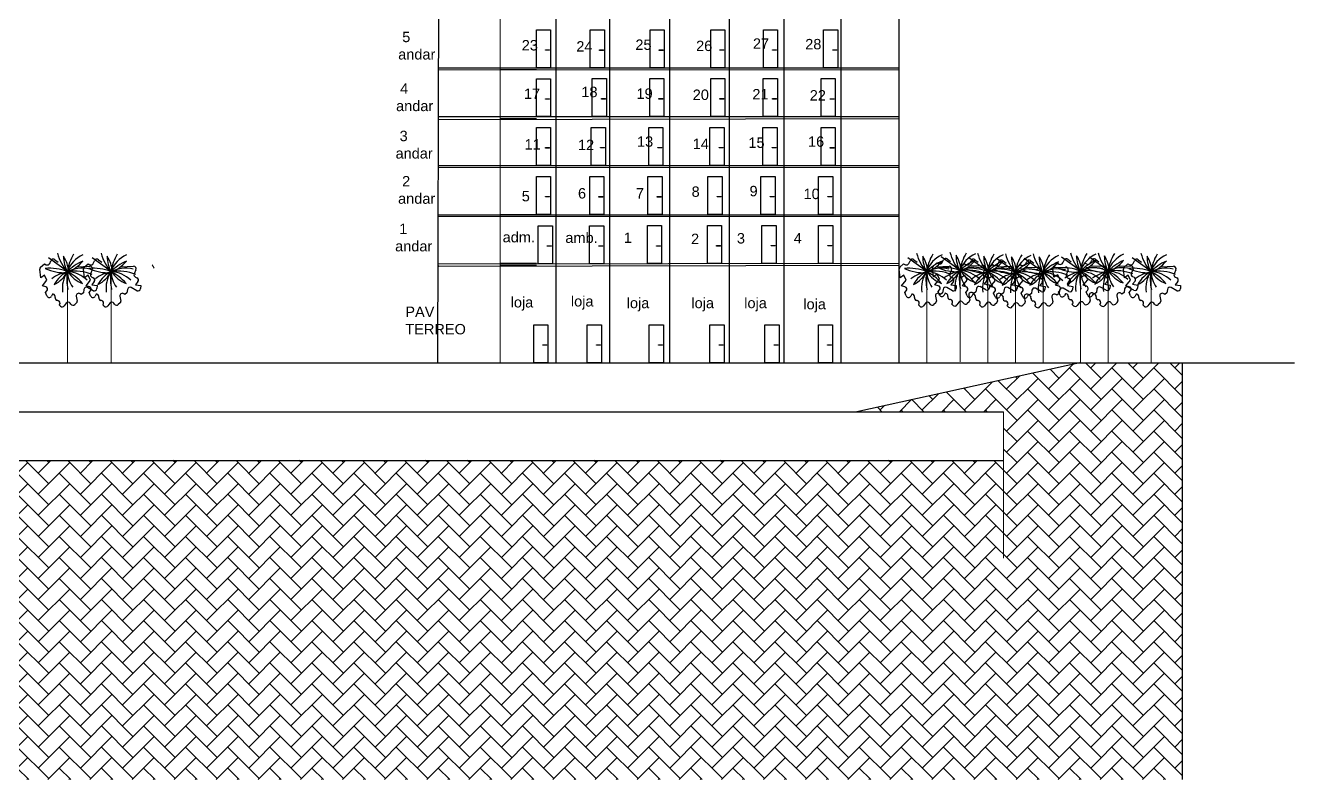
# Model space of a CAD drawing. Header units: metres. Extents: x 325024 to 7190115, y 7391967 to 10157759.
# Drawn here: x 327543.7 to 327858.2, y 7393196.6 to 7393383.4 of the extents above; entities that cross this region are included whole.
import ezdxf

# ---------------------------------------------------------------- set-up
doc = ezdxf.new("R2010")
doc.units = ezdxf.units.M
doc.layers.get('0').update_dxf_attribs({"lineweight": 18})
for name, color, linetype in [('greeb', 92, 'Continuous'), ('Piso externo', 254, 'Continuous'), ('TEXTO', 2, 'Continuous')]:
    doc.layers.add(name, color=color, linetype=linetype)
for name, color, linetype, lineweight in [('linagrossa', 7, 'Continuous', 25), ('madeira', 22, 'Continuous', 15), ('PISO', 254, 'Continuous', 9), ('VIDRO', 4, 'Continuous', 15)]:
    doc.layers.add(name, color=color, linetype=linetype, lineweight=lineweight)
doc.styles.get("Standard").update_dxf_attribs({"font": 'arial.ttf'})

# ---------------------------------------------------------------- blocks, each defined once
blk = doc.blocks.new('tree-pl-31')
at = {"color": 0, "linetype": 'ByBlock'}
for p, q in [((-1.118, 0.086), (-0.991, 0.248)), ((-0.991, 0.248), (-0.91, 0.222)), ((-0.025, 0.096), (-0.862, 0.508)), ((-0.783, 0.29), (-0.75, 0.409)), ((-0.607, 0.471), (-0.458, 0.392)), ((0.314, 0.334), (0.829, 0.44)), ((0.946, 0.317), (0.902, 0.145)), ((0.977, 0.023), (1.035, 0.01)), ((-1.042, -0.33), (-1.136, -0.004)), ((-0.905, -0.207), (-1.042, -0.33)), ((-0.926, -0.64), (-0.782, -0.388)), ((-0.782, -0.388), (-0.905, -0.207)), ((1.118, -0.503), (0.872, -0.418)), ((1.101, -0.136), (1.021, -0.279)), ((1.021, -0.279), (1.238, -0.279)), ((1.238, -0.279), (1.25, -0.398)), ((-0.787, -0.657), (-0.926, -0.64)), ((-0.761, -0.878), (-0.716, -0.812)), ((-0.679, -1.011), (-0.761, -0.878)), ((-0.472, -0.907), (-0.499, -0.99)), ((-0.446, -0.906), (-0.472, -0.907)), ((0.481, -0.835), (0.551, -1.015)), ((0.668, -0.734), (0.62, -0.71)), ((0.74, -0.655), (0.668, -0.734)), ((0.74, -0.513), (0.74, -0.655)), ((-0.214, -1.12), (-0.244, -1.12)), ((-0.14, -1.29), (-0.129, -1.269)), ((-0.077, -1.333), (-0.14, -1.29)), ((0.128, -1.175), (0.069, -1.294)), ((0.32, -1.182), (0.291, -1.15)), ((0.533, -1.094), (0.473, -1.174))]:
    blk.add_line(p, q, dxfattribs=at)
for centre, radius, start, end in [((1.134, 1.495), 1.837, 204.0126, 231.1522), ((-1.182, -0.151), 1.219, 11.3557, 42.1465), ((0.929, 0.831), 1.219, 187.747, 218.9832), ((1.485, -0.961), 1.837, 121.9513, 146.5847), ((-1.047, 1.569), 1.837, 303.455, 328.0885), ((1.163, -0.151), 1.219, 124.5644, 168.6443), ((1.805, 0.115), 1.837, 157.6127, 180.8133), ((-1.04, 0.024), 0.1, 141.8627, 196.0799), ((-0.44, -1.708), 1.837, 77.3342, 105.4358), ((-0.44, 1.834), 1.837, 254.5642, 282.6658), ((-0.88, 0.317), 0.1, 252.2434, 344.5493), ((-0.654, 0.383), 0.1, 62.1589, 164.5493), ((0.679, -1.616), 1.837, 111.5628, 134.1842), ((-1.181, 0.474), 1.219, 305.8088, 342.5666), ((0.68, -0.921), 1.219, 123.7318, 160.4895), ((1.083, -0.411), 1.219, 157.1271, 196.64), ((0.719, -0.892), 1.219, 84.3993, 129.2176), ((-0.565, -1.675), 1.837, 48.9632, 73.7627), ((1.163, 0.343), 1.219, 191.3557, 223.7531), ((1.805, 0.077), 1.837, 179.1867, 202.4381), ((0.558, -1.662), 1.837, 77.2147, 107.9912), ((0.114, -1.127), 1.219, 55.2433, 95.8223), ((0.895, 0.903), 1.219, 222.0761, 257.975), ((0.849, 0.342), 0.1, 345.7453, 101.5547), ((0.999, 0.121), 0.1, 165.7453, 257.3108), ((1.013, -0.088), 0.1, 330.9628, 77.3108), ((0.84, -0.513), 0.1, 71.0828, 180), ((1.151, -0.408), 0.1, 251.0828, 6.0047), ((-0.798, -0.756), 0.1, 325.8594, 83.2062), ((-0.594, -0.959), 0.1, 211.5165, 342.0079), ((-0.442, -1.006), 0.1, 356.1557, 92.2923), ((-0.242, -1.02), 0.1, 176.1557, 268.7537), ((0.574, -0.799), 0.1, 62.8336, 201.1591), ((0.453, -1.034), 0.1, 322.8351, 10.9464), ((-0.216, -1.22), 0.1, 330.5417, 88.7537), ((-0.021, -1.25), 0.1, 235.694, 333.9208), ((0.218, -1.219), 0.1, 43.0704, 153.9208), ((0.393, -1.113), 0.1, 223.0704, 322.8351)]:
    blk.add_arc(centre, radius, start, end, dxfattribs=at)

msp = doc.modelspace()

# ---------------------------------------------------------------- hatches: boundary and pattern name
at = {"layer": 'linagrossa'}
h = msp.add_hatch(dxfattribs=at)
h.set_pattern_fill('AR-HBONE', color=256, scale=0.036299)
h.set_pattern_definition([(45, (317991.9766, 7385313.545), (5e-16, 5.2155566), [11.0638663, -3.6879554]), (135, (317994.5844, 7385316.1528), (5e-16, 5.2155566), [11.0638663, -3.6879554])])
h.paths.add_polyline_path([(327830.439, 7393299.82), (327804.976, 7393299.82), (327749.687, 7393287.72), (327786.067, 7393287.72), (327786.067, 7393275.62), (327487.346, 7393275.62), (327487.346, 7393287.72), (327512.854, 7393287.72), (327456.707, 7393299.82), (327393.759, 7393299.82), (327393.759, 7393196.62), (327830.439, 7393196.62)])

# ---------------------------------------------------------------- linework, layer by layer
for p, q in [((327645.879, 7393299.82), (327646.368, 7393481.578)), ((327675.131, 7393481.583), (327675.131, 7393299.82)), ((327688.524, 7393299.82), (327688.494, 7393481.585)), ((327703.264, 7393481.587), (327703.264, 7393299.82)), ((327718.195, 7393299.82), (327718.165, 7393481.59)), ((327731.577, 7393481.592), (327731.577, 7393299.82)), ((327745.799, 7393299.82), (327745.799, 7393481.595)), ((327760.159, 7393299.82), (327760.159, 7393481.597)), ((327645.879, 7393299.82), (327646.368, 7393469.597)), ((327646.088, 7393372.367), (327760.159, 7393372.417)), ((327646.089, 7393372.836), (327760.159, 7393372.867)), ((327646.053, 7393360.081), (327760.159, 7393360.318)), ((327646.055, 7393360.805), (327760.159, 7393360.768)), ((327646.018, 7393348.237), (327760.159, 7393348.218)), ((327646.02, 7393348.671), (327760.159, 7393348.668)), ((327645.984, 7393336.124), (327760.159, 7393336.118)), ((327645.985, 7393336.498), (327760.159, 7393336.569)), ((327645.879, 7393324.297), (327760.159, 7393324.469)), ((327646.108, 7393323.787), (327760.159, 7393324.019)), ((327488.556, 7393299.82), (327760.159, 7393299.82)), ((327804.976, 7393299.82), (327749.687, 7393287.72)), ((327804.976, 7393299.82), (327858.18, 7393299.82)), ((327830.439, 7393196.62), (327830.439, 7393299.82)), ((327487.346, 7393287.72), (327786.067, 7393287.72)), ((327487.346, 7393275.62), (327786.067, 7393275.62))]:
    msp.add_line(p, q, dxfattribs=at)
for points in [[(327673.843, 7393372.867), (327670.334, 7393372.867), (327670.334, 7393382.271), (327673.843, 7393382.271)], [(327687.168, 7393372.846), (327683.659, 7393372.846), (327683.659, 7393382.25), (327687.168, 7393382.25)], [(327701.992, 7393372.85), (327698.483, 7393372.85), (327698.483, 7393382.254), (327701.992, 7393382.254)], [(327717.03, 7393372.854), (327713.521, 7393372.854), (327713.521, 7393382.258), (327717.03, 7393382.258)], [(327730.071, 7393372.858), (327726.562, 7393372.858), (327726.562, 7393382.262), (327730.071, 7393382.262)], [(327744.991, 7393372.862), (327741.482, 7393372.862), (327741.482, 7393382.266), (327744.991, 7393382.266)], [(327672.602, 7393377.312), (327673.596, 7393377.312), (327673.596, 7393377.205), (327672.602, 7393377.205)], [(327685.928, 7393377.29), (327686.922, 7393377.29), (327686.922, 7393377.184), (327685.928, 7393377.184)], [(327700.751, 7393377.294), (327701.745, 7393377.294), (327701.745, 7393377.188), (327700.751, 7393377.188)], [(327715.789, 7393377.299), (327716.783, 7393377.299), (327716.783, 7393377.192), (327715.789, 7393377.192)], [(327728.83, 7393377.302), (327729.824, 7393377.302), (327729.824, 7393377.196), (327728.83, 7393377.196)], [(327743.75, 7393377.306), (327744.745, 7393377.306), (327744.745, 7393377.2), (327743.75, 7393377.2)], [(327673.843, 7393360.768), (327670.334, 7393360.768), (327670.334, 7393370.171), (327673.843, 7393370.171)], [(327687.646, 7393360.792), (327684.137, 7393360.792), (327684.137, 7393370.196), (327687.646, 7393370.196)], [(327701.895, 7393360.788), (327698.386, 7393360.788), (327698.386, 7393370.191), (327701.895, 7393370.191)], [(327717.038, 7393360.783), (327713.529, 7393360.783), (327713.529, 7393370.187), (327717.038, 7393370.187)], [(327730.038, 7393360.779), (327726.529, 7393360.779), (327726.529, 7393370.182), (327730.038, 7393370.182)], [(327744.365, 7393360.774), (327740.856, 7393360.774), (327740.856, 7393370.178), (327744.365, 7393370.178)], [(327672.602, 7393365.212), (327673.596, 7393365.212), (327673.596, 7393365.105), (327672.602, 7393365.105)], [(327686.405, 7393365.237), (327687.399, 7393365.237), (327687.399, 7393365.13), (327686.405, 7393365.13)], [(327700.654, 7393365.232), (327701.648, 7393365.232), (327701.648, 7393365.126), (327700.654, 7393365.126)], [(327715.797, 7393365.227), (327716.791, 7393365.227), (327716.791, 7393365.121), (327715.797, 7393365.121)], [(327728.798, 7393365.223), (327729.792, 7393365.223), (327729.792, 7393365.116), (327728.798, 7393365.116)], [(327743.124, 7393365.218), (327744.118, 7393365.218), (327744.118, 7393365.112), (327743.124, 7393365.112)], [(327673.843, 7393348.668), (327670.334, 7393348.668), (327670.334, 7393358.072), (327673.843, 7393358.072)], [(327687.418, 7393348.67), (327683.909, 7393348.67), (327683.909, 7393358.073), (327687.418, 7393358.073)], [(327701.677, 7393348.669), (327698.168, 7393348.669), (327698.168, 7393358.073), (327701.677, 7393358.073)], [(327716.818, 7393348.669), (327713.309, 7393348.669), (327713.309, 7393358.073), (327716.818, 7393358.073)], [(327729.965, 7393348.669), (327726.456, 7393348.669), (327726.456, 7393358.073), (327729.965, 7393358.073)], [(327744.361, 7393348.669), (327740.852, 7393348.669), (327740.852, 7393358.072), (327744.361, 7393358.072)], [(327672.602, 7393353.112), (327673.596, 7393353.112), (327673.596, 7393353.006), (327672.602, 7393353.006)], [(327686.177, 7393353.114), (327687.171, 7393353.114), (327687.171, 7393353.008), (327686.177, 7393353.008)], [(327700.436, 7393353.114), (327701.43, 7393353.114), (327701.43, 7393353.007), (327700.436, 7393353.007)], [(327715.577, 7393353.113), (327716.571, 7393353.113), (327716.571, 7393353.007), (327715.577, 7393353.007)], [(327728.724, 7393353.113), (327729.718, 7393353.113), (327729.718, 7393353.007), (327728.724, 7393353.007)], [(327743.12, 7393353.113), (327744.114, 7393353.113), (327744.114, 7393353.006), (327743.12, 7393353.006)], [(327673.843, 7393336.569), (327670.334, 7393336.569), (327670.334, 7393345.972), (327673.843, 7393345.972)], [(327687.023, 7393336.521), (327683.514, 7393336.521), (327683.514, 7393345.925), (327687.023, 7393345.925)], [(327701.433, 7393336.53), (327697.924, 7393336.53), (327697.924, 7393345.934), (327701.433, 7393345.934)], [(327716.321, 7393336.539), (327712.812, 7393336.539), (327712.812, 7393345.943), (327716.321, 7393345.943)], [(327729.453, 7393336.547), (327725.944, 7393336.547), (327725.944, 7393345.951), (327729.453, 7393345.951)], [(327743.739, 7393336.556), (327740.23, 7393336.556), (327740.23, 7393345.96), (327743.739, 7393345.96)], [(327672.602, 7393341.013), (327673.596, 7393341.013), (327673.596, 7393340.906), (327672.602, 7393340.906)], [(327685.783, 7393340.965), (327686.777, 7393340.965), (327686.777, 7393340.859), (327685.783, 7393340.859)], [(327700.193, 7393340.974), (327701.187, 7393340.974), (327701.187, 7393340.868), (327700.193, 7393340.868)], [(327715.08, 7393340.983), (327716.074, 7393340.983), (327716.074, 7393340.877), (327715.08, 7393340.877)], [(327728.212, 7393340.992), (327729.206, 7393340.992), (327729.206, 7393340.885), (327728.212, 7393340.885)], [(327742.499, 7393341), (327743.493, 7393341), (327743.493, 7393340.894), (327742.499, 7393340.894)], [(327674.258, 7393324.34), (327670.749, 7393324.34), (327670.749, 7393333.743), (327674.258, 7393333.743)], [(327687.013, 7393324.354), (327683.504, 7393324.354), (327683.504, 7393333.757), (327687.013, 7393333.757)], [(327701.307, 7393324.375), (327697.798, 7393324.375), (327697.798, 7393333.779), (327701.307, 7393333.779)], [(327716.183, 7393324.398), (327712.674, 7393324.398), (327712.674, 7393333.801), (327716.183, 7393333.801)], [(327729.685, 7393324.418), (327726.176, 7393324.418), (327726.176, 7393333.822), (327729.685, 7393333.822)], [(327743.747, 7393324.439), (327740.238, 7393324.439), (327740.238, 7393333.843), (327743.747, 7393333.843)], [(327673.017, 7393328.784), (327674.011, 7393328.784), (327674.011, 7393328.678), (327673.017, 7393328.678)], [(327685.773, 7393328.798), (327686.767, 7393328.798), (327686.767, 7393328.691), (327685.773, 7393328.691)], [(327700.067, 7393328.819), (327701.061, 7393328.819), (327701.061, 7393328.713), (327700.067, 7393328.713)], [(327714.942, 7393328.842), (327715.936, 7393328.842), (327715.936, 7393328.735), (327714.942, 7393328.735)], [(327728.444, 7393328.862), (327729.439, 7393328.862), (327729.439, 7393328.756), (327728.444, 7393328.756)], [(327742.506, 7393328.883), (327743.5, 7393328.883), (327743.5, 7393328.777), (327742.506, 7393328.777)], [(327673.149, 7393299.82), (327669.64, 7393299.82), (327669.64, 7393309.223), (327673.149, 7393309.223)], [(327686.403, 7393299.82), (327682.894, 7393299.82), (327682.894, 7393309.223), (327686.403, 7393309.223)], [(327701.788, 7393299.82), (327698.279, 7393299.82), (327698.279, 7393309.223), (327701.788, 7393309.223)], [(327716.817, 7393299.82), (327713.308, 7393299.82), (327713.308, 7393309.223), (327716.817, 7393309.223)], [(327730.427, 7393299.82), (327726.918, 7393299.82), (327726.918, 7393309.223), (327730.427, 7393309.223)], [(327743.681, 7393299.82), (327740.172, 7393299.82), (327740.172, 7393309.223), (327743.681, 7393309.223)], [(327671.908, 7393304.264), (327672.902, 7393304.264), (327672.902, 7393304.157), (327671.908, 7393304.157)], [(327685.162, 7393304.264), (327686.157, 7393304.264), (327686.157, 7393304.157), (327685.162, 7393304.157)], [(327700.547, 7393304.264), (327701.541, 7393304.264), (327701.541, 7393304.157), (327700.547, 7393304.157)], [(327715.576, 7393304.264), (327716.571, 7393304.264), (327716.571, 7393304.157), (327715.576, 7393304.157)], [(327729.186, 7393304.264), (327730.18, 7393304.264), (327730.18, 7393304.157), (327729.186, 7393304.157)], [(327742.44, 7393304.264), (327743.434, 7393304.264), (327743.434, 7393304.157), (327742.44, 7393304.157)]]:
    msp.add_lwpolyline(points, close=True, dxfattribs=at)
at = {"layer": 'madeira'}
for p, q in [((327554.12, 7393322.156), (327554.12, 7393299.82)), ((327564.937, 7393322.156), (327564.937, 7393299.82)), ((327767.017, 7393322.156), (327767.017, 7393299.82)), ((327775.278, 7393322.389), (327775.278, 7393300.053)), ((327782.136, 7393322.156), (327782.136, 7393299.82)), ((327789.027, 7393321.979), (327789.027, 7393299.643)), ((327795.885, 7393321.979), (327795.885, 7393299.643)), ((327805.137, 7393322.286), (327805.137, 7393299.951)), ((327811.995, 7393322.286), (327811.995, 7393299.951)), ((327822.604, 7393322.156), (327822.604, 7393299.82))]:
    msp.add_line(p, q, dxfattribs=at)
at = {"layer": 'PISO'}
for p, q in [((327661.292, 7393299.82), (327661.292, 7393481.581)), ((327670.334, 7393372.867), (327661.292, 7393372.867)), ((327670.334, 7393372.417), (327661.292, 7393372.417)), ((327670.334, 7393360.768), (327661.292, 7393360.768)), ((327670.334, 7393360.318), (327661.292, 7393360.318)), ((327670.334, 7393348.668), (327661.292, 7393348.668)), ((327670.334, 7393348.218), (327661.292, 7393348.218)), ((327670.334, 7393336.569), (327661.292, 7393336.569)), ((327670.334, 7393336.118), (327661.292, 7393336.118)), ((327670.334, 7393324.469), (327661.292, 7393324.469)), ((327670.334, 7393324.019), (327661.292, 7393324.019)), ((327786.067, 7393251.421), (327786.067, 7393287.72))]:
    msp.add_line(p, q, dxfattribs=at)
at = {"layer": 'Piso externo'}
msp.add_line((327760.159, 7393299.82), (327804.976, 7393299.82), dxfattribs=at)
at = {"layer": 'VIDRO'}
for p, q in [((327575.066, 7393324.079), (327575.569, 7393323.259)), ((327645.948, 7393323.881), (327646.108, 7393323.787))]:
    msp.add_line(p, q, dxfattribs=at)

# ---------------------------------------------------------------- block references
at = {"layer": 'greeb', "xscale": 6.176816214400943, "yscale": 6.176816214400943, "zscale": 6.176816214400943, "rotation": 350.7121855219883}
for p in [(327554.19, 7393321.857), (327565.007, 7393321.857), (327767.087, 7393321.857), (327775.348, 7393322.091), (327782.206, 7393321.857), (327789.097, 7393321.681), (327795.955, 7393321.681), (327805.207, 7393321.988), (327812.065, 7393321.988), (327822.674, 7393321.857)]:
    msp.add_blockref('tree-pl-31', p, dxfattribs=at)

# ---------------------------------------------------------------- texts
at = {"layer": 'TEXTO'}
note = msp.add_mtext_dynamic_manual_height_columns(' 5 ', width=5.38403, gutter_width=0, heights=[0.246, 0], dxfattribs=dict(at, insert=(327630.681, 7393381.792), char_height=2.577, attachment_point=1))
for column, words in zip(note.columns.linked_columns, ['andar']):
    column.text = words
note = msp.add_mtext_dynamic_manual_height_columns(' ', width=2.57699, gutter_width=0, heights=[0.246, 0], dxfattribs=dict(at, insert=(327664.102, 7393379.731), char_height=2.577, attachment_point=1))
for column, words in zip(note.columns.linked_columns, ['23 ']):
    column.text = words
note = msp.add_mtext_dynamic_manual_height_columns(' ', width=2.57699, gutter_width=0, heights=[0.246, 0], dxfattribs=dict(at, insert=(327677.621, 7393379.452), char_height=2.577, attachment_point=1))
for column, words in zip(note.columns.linked_columns, ['24 ']):
    column.text = words
note = msp.add_mtext_dynamic_manual_height_columns(' ', width=2.57699, gutter_width=0, heights=[0.246, 0], dxfattribs=dict(at, insert=(327692.254, 7393379.87), char_height=2.577, attachment_point=1))
for column, words in zip(note.columns.linked_columns, ['25 ']):
    column.text = words
note = msp.add_mtext_dynamic_manual_height_columns(' ', width=2.57699, gutter_width=0, heights=[0.246, 0], dxfattribs=dict(at, insert=(327707.306, 7393379.591), char_height=2.577, attachment_point=1))
for column, words in zip(note.columns.linked_columns, ['26 ']):
    column.text = words
note = msp.add_mtext_dynamic_manual_height_columns(' ', width=2.57699, gutter_width=0, heights=[0.246, 0], dxfattribs=dict(at, insert=(327721.382, 7393380.148), char_height=2.577, attachment_point=1))
for column, words in zip(note.columns.linked_columns, ['27 ']):
    column.text = words
note = msp.add_mtext_dynamic_manual_height_columns(' ', width=2.57699, gutter_width=0, heights=[0.246, 0], dxfattribs=dict(at, insert=(327734.344, 7393380.009), char_height=2.577, attachment_point=1))
for column, words in zip(note.columns.linked_columns, ['28 ']):
    column.text = words
note = msp.add_mtext_dynamic_manual_height_columns(' 4 ', width=5.38403, gutter_width=0, heights=[0.246, 0], dxfattribs=dict(at, insert=(327630.159, 7393369.01), char_height=2.577, attachment_point=1))
for column, words in zip(note.columns.linked_columns, ['andar']):
    column.text = words
note = msp.add_mtext_dynamic_manual_height_columns(' ', width=2.57699, gutter_width=0, heights=[0.246, 0], dxfattribs=dict(at, insert=(327664.659, 7393367.729), char_height=2.577, attachment_point=1))
for column, words in zip(note.columns.linked_columns, ['17 ']):
    column.text = words
note = msp.add_mtext_dynamic_manual_height_columns(' ', width=2.57699, gutter_width=0, heights=[0.246, 0], dxfattribs=dict(at, insert=(327678.875, 7393368.173), char_height=2.577, attachment_point=1))
for column, words in zip(note.columns.linked_columns, ['18 ']):
    column.text = words
note = msp.add_mtext_dynamic_manual_height_columns(' ', width=2.57699, gutter_width=0, heights=[0.246, 0], dxfattribs=dict(at, insert=(327692.533, 7393367.756), char_height=2.577, attachment_point=1))
for column, words in zip(note.columns.linked_columns, ['19 ']):
    column.text = words
note = msp.add_mtext_dynamic_manual_height_columns(' ', width=2.57699, gutter_width=0, heights=[0.246, 0], dxfattribs=dict(at, insert=(327706.47, 7393367.477), char_height=2.577, attachment_point=1))
for column, words in zip(note.columns.linked_columns, ['20 ']):
    column.text = words
note = msp.add_mtext_dynamic_manual_height_columns(' ', width=2.57699, gutter_width=0, heights=[0.246, 0], dxfattribs=dict(at, insert=(327721.243, 7393367.616), char_height=2.577, attachment_point=1))
for column, words in zip(note.columns.linked_columns, ['21 ']):
    column.text = words
note = msp.add_mtext_dynamic_manual_height_columns(' ', width=2.57699, gutter_width=0, heights=[0.246, 0], dxfattribs=dict(at, insert=(327735.459, 7393367.338), char_height=2.577, attachment_point=1))
for column, words in zip(note.columns.linked_columns, ['22 ']):
    column.text = words
note = msp.add_mtext_dynamic_manual_height_columns(' 3 ', width=5.38403, gutter_width=0, heights=[0.246, 0], dxfattribs=dict(at, insert=(327630.028, 7393357.272), char_height=2.577, attachment_point=1))
for column, words in zip(note.columns.linked_columns, ['andar']):
    column.text = words
note = msp.add_mtext_dynamic_manual_height_columns(' ', width=2.57699, gutter_width=0, heights=[0.246, 0], dxfattribs=dict(at, insert=(327664.799, 7393355.197), char_height=2.577, attachment_point=1))
for column, words in zip(note.columns.linked_columns, ['11 ']):
    column.text = words
note = msp.add_mtext_dynamic_manual_height_columns(' ', width=2.57699, gutter_width=0, heights=[0.246, 0], dxfattribs=dict(at, insert=(327678.039, 7393355.058), char_height=2.577, attachment_point=1))
for column, words in zip(note.columns.linked_columns, ['12 ']):
    column.text = words
note = msp.add_mtext_dynamic_manual_height_columns(' ', width=2.57699, gutter_width=0, heights=[0.246, 0], dxfattribs=dict(at, insert=(327692.672, 7393355.893), char_height=2.577, attachment_point=1))
for column, words in zip(note.columns.linked_columns, ['13 ']):
    column.text = words
note = msp.add_mtext_dynamic_manual_height_columns(' ', width=2.57699, gutter_width=0, heights=[0.246, 0], dxfattribs=dict(at, insert=(327706.47, 7393355.336), char_height=2.577, attachment_point=1))
for column, words in zip(note.columns.linked_columns, ['14 ']):
    column.text = words
note = msp.add_mtext_dynamic_manual_height_columns(' ', width=2.57699, gutter_width=0, heights=[0.246, 0], dxfattribs=dict(at, insert=(327720.267, 7393355.615), char_height=2.577, attachment_point=1))
for column, words in zip(note.columns.linked_columns, ['15 ']):
    column.text = words
note = msp.add_mtext_dynamic_manual_height_columns(' ', width=2.57699, gutter_width=0, heights=[0.246, 0], dxfattribs=dict(at, insert=(327735.04, 7393355.893), char_height=2.577, attachment_point=1))
for column, words in zip(note.columns.linked_columns, ['16 ']):
    column.text = words
note = msp.add_mtext_dynamic_manual_height_columns(' 2 ', width=5.38403, gutter_width=0, heights=[0.246, 0], dxfattribs=dict(at, insert=(327630.651, 7393346.073), char_height=2.577, attachment_point=1))
for column, words in zip(note.columns.linked_columns, ['andar']):
    column.text = words
note = msp.add_mtext_dynamic_manual_height_columns(' ', width=2.57699, gutter_width=0, heights=[0.246, 0], dxfattribs=dict(at, insert=(327706.191, 7393343.494), char_height=2.577, attachment_point=1))
for column, words in zip(note.columns.linked_columns, ['8 ']):
    column.text = words
note = msp.add_mtext_dynamic_manual_height_columns(' ', width=2.57699, gutter_width=0, heights=[0.246, 0], dxfattribs=dict(at, insert=(327720.546, 7393343.633), char_height=2.577, attachment_point=1))
for column, words in zip(note.columns.linked_columns, ['9 ']):
    column.text = words
note = msp.add_mtext_dynamic_manual_height_columns(' ', width=2.57699, gutter_width=0, heights=[0.246, 0], dxfattribs=dict(at, insert=(327664.102, 7393342.38), char_height=2.577, attachment_point=1))
for column, words in zip(note.columns.linked_columns, ['5']):
    column.text = words
note = msp.add_mtext_dynamic_manual_height_columns(' ', width=2.57699, gutter_width=0, heights=[0.246, 0], dxfattribs=dict(at, insert=(327678.039, 7393343.076), char_height=2.577, attachment_point=1))
for column, words in zip(note.columns.linked_columns, ['6 ']):
    column.text = words
note = msp.add_mtext_dynamic_manual_height_columns(' ', width=2.57699, gutter_width=0, heights=[0.246, 0], dxfattribs=dict(at, insert=(327692.394, 7393343.076), char_height=2.577, attachment_point=1))
for column, words in zip(note.columns.linked_columns, ['7 ']):
    column.text = words
note = msp.add_mtext_dynamic_manual_height_columns(' ', width=2.57699, gutter_width=0, heights=[0.246, 0], dxfattribs=dict(at, insert=(327733.926, 7393342.937), char_height=2.577, attachment_point=1))
for column, words in zip(note.columns.linked_columns, ['10 ']):
    column.text = words
note = msp.add_mtext_dynamic_manual_height_columns(' 1 ', width=5.38403, gutter_width=0, heights=[0.246, 0], dxfattribs=dict(at, insert=(327629.925, 7393334.283), char_height=2.577, attachment_point=1))
for column, words in zip(note.columns.linked_columns, ['andar']):
    column.text = words
at = {"layer": 'TEXTO', "char_height": 2.577, "attachment_point": 1}
for s, insert in [('adm. ', (327661.949, 7393332.22)), (' 1 ', (327691.976, 7393332.076)), ('3 ', (327719.989, 7393331.937)), ('4 ', (327734.065, 7393331.937))]:
    msp.add_mtext_dynamic_manual_height_columns(s, width=2.57699, gutter_width=0, heights=[0.246], dxfattribs=dict(at, insert=insert))
at = {"layer": 'TEXTO'}
note = msp.add_mtext_dynamic_manual_height_columns(' ', width=2.57699, gutter_width=0, heights=[0.246, 1.452], dxfattribs=dict(at, insert=(327674.91, 7393332.081), char_height=2.577, attachment_point=1))
for column, words in zip(note.columns.linked_columns, ['amb. ']):
    column.text = words
note = msp.add_mtext_dynamic_manual_height_columns(' ', width=2.57699, gutter_width=0, heights=[0.246, 0], dxfattribs=dict(at, insert=(327706.052, 7393331.797), char_height=2.577, attachment_point=1))
for column, words in zip(note.columns.linked_columns, ['2']):
    column.text = words
note = msp.add_mtext_dynamic_manual_height_columns(' ', width=2.57699, gutter_width=0, heights=[0.246, 1.452], dxfattribs=dict(at, insert=(327661.352, 7393316.1), char_height=2.577, attachment_point=1))
for column, words in zip(note.columns.linked_columns, ['loja ']):
    column.text = words
note = msp.add_mtext_dynamic_manual_height_columns(' ', width=2.57699, gutter_width=0, heights=[0.246, 1.452], dxfattribs=dict(at, insert=(327676.282, 7393316.345), char_height=2.577, attachment_point=1))
for column, words in zip(note.columns.linked_columns, ['loja ']):
    column.text = words
note = msp.add_mtext_dynamic_manual_height_columns(' ', width=2.57699, gutter_width=0, heights=[0.246, 1.452], dxfattribs=dict(at, insert=(327690.103, 7393315.923), char_height=2.577, attachment_point=1))
for column, words in zip(note.columns.linked_columns, ['loja ']):
    column.text = words
note = msp.add_mtext_dynamic_manual_height_columns(' ', width=2.57699, gutter_width=0, heights=[0.246, 1.452], dxfattribs=dict(at, insert=(327706.131, 7393315.923), char_height=2.577, attachment_point=1))
for column, words in zip(note.columns.linked_columns, ['loja ']):
    column.text = words
note = msp.add_mtext_dynamic_manual_height_columns(' ', width=2.57699, gutter_width=0, heights=[0.246, 1.452], dxfattribs=dict(at, insert=(327719.231, 7393315.923), char_height=2.577, attachment_point=1))
for column, words in zip(note.columns.linked_columns, ['loja ']):
    column.text = words
note = msp.add_mtext_dynamic_manual_height_columns(' ', width=2.57699, gutter_width=0, heights=[0.246, 1.452], dxfattribs=dict(at, insert=(327733.865, 7393315.645), char_height=2.577, attachment_point=1))
for column, words in zip(note.columns.linked_columns, ['loja ']):
    column.text = words
note = msp.add_mtext_dynamic_manual_height_columns('PAV ', width=11.6613, gutter_width=0, heights=[0.246, 0], dxfattribs=dict(at, insert=(327626.174, 7393313.731), char_height=2.577, attachment_point=1))
for column, words in zip(note.columns.linked_columns, ['TERREO']):
    column.text = words

doc.saveas('drawing.dxf')
